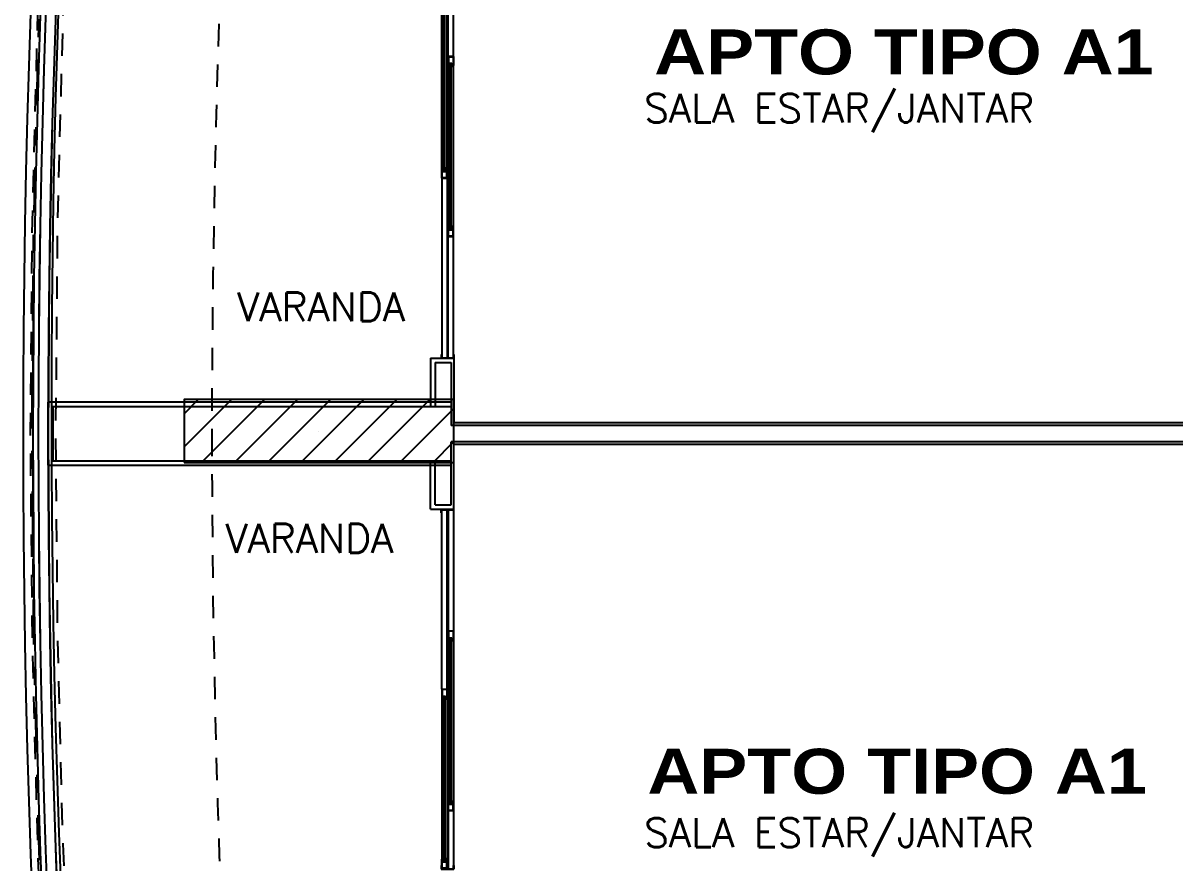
# Model space of a CAD drawing. Header units: millimetres. Extents: x 188.6 to 263.2, y 40.1 to 120.1.
# Drawn here: x 205.91 to 212.32, y 68.89 to 73.56 of the extents above; entities that cross this region are included whole.
import ezdxf

# ---------------------------------------------------------------- set-up
doc = ezdxf.new("R2010")
doc.units = ezdxf.units.MM
for name, pattern in [('ACAD_ISO14W100', [24, 12, -3, 0, -3, 0, -3, 0, -3]), ('DASHDOT2', [0.5, 0.25, -0.125, 0, -0.125]), ('HIDDEN2', [0.1875, 0.125, -0.0625])]:
    doc.linetypes.add(name, pattern=pattern)
for name, color, linetype in [('ARQ', 8, 'Continuous'), ('ARQ-TXT', 8, 'Continuous'), ('ESTR-PILARES', 11, 'Continuous'), ('ESTR-VIGAS', 11, 'HIDDEN2'), ('ESTRUTURA', 7, 'Continuous'), ('INC-TEXTO', 7, 'Continuous'), ('SPDA-MALHA', 162, 'ACAD_ISO14W100')]:
    doc.layers.add(name, color=color, linetype=linetype)
doc.styles.add('60-75', font='romans.shx', dxfattribs={"height": 0.12})
doc.styles.add('MC-ROMANS', font='romans')

# ---------------------------------------------------------------- blocks, each defined once
blk = doc.blocks.new('XREF-TIPO$0$A$C491F7D64-flat-1')
for p, q in [((-0.057, 0.03), (-0.005, 0.03)), ((-0.057, 0.03), (-0.057, 0)), ((-0.055, 0.028), (-0.019, 0.028)), ((-0.055, 0.002), (-0.055, 0.028)), ((-0.055, 0.002), (-0.007, 0.002)), ((-0.019, 0.028), (-0.019, 0.008)), ((-0.007, 0.008), (-0.019, 0.008)), ((-0.017, 0.03), (-0.017, 0.02)), ((-0.005, 0.02), (-0.017, 0.02)), ((-0.017, 0.02), (-0.017, 0.01)), ((-0.005, 0.01), (-0.017, 0.01)), ((-0.005, 0.0195), (-0.0165, 0.0195)), ((0, 0.0185), (-0.0165, 0.0185)), ((0, 0.0115), (-0.0165, 0.0115)), ((-0.005, 0.0105), (-0.0165, 0.0105)), ((-0.015, 0.028), (-0.015, 0.022)), ((-0.015, 0.028), (-0.007, 0.028)), ((-0.007, 0.022), (-0.015, 0.022)), ((-0.007, 0.028), (-0.007, 0.022)), ((-0.007, 0.008), (-0.007, 0.002)), ((-0.005, 0.03), (-0.005, 0.02)), ((-0.005, 0.01), (-0.005, 0)), ((-0.0045, 0.02), (-0.0045, 0.025)), ((-0.0045, 0.01), (-0.0045, 0.005)), ((0, 0.02), (0, 0.0185)), ((0, 0.01), (0, 0.0115)), ((-0.057, 0), (-0.005, 0)), ((-0.055, 0), (-0.055, 0))]:
    blk.add_line(p, q)
for centre, radius, start, end in [((-0.0165, 0.019), 0.0005, 90, 270), ((-0.0165, 0.011), 0.0005, 90, 270), ((-0.005, 0.02), 0.0005, 270, 0), ((-0.005, 0.01), 0.0005, 0, 90), ((-0.005, 0.02), 0.005, 0, 84.26083), ((-0.005, 0.01), 0.005, 275.73917, 0)]:
    blk.add_arc(centre, radius, start, end)
blk = doc.blocks.new('XREF-TIPO$0$A$C70231090-flat-1')
for p, q in [((-0.055, 0.02), (-0.055, 0.0185)), ((-0.055, 0.0185), (-0.0385, 0.0185)), ((-0.055, 0.0115), (-0.0385, 0.0115)), ((-0.055, 0.01), (-0.055, 0.0115)), ((-0.0505, 0.02), (-0.0505, 0.025)), ((-0.0505, 0.01), (-0.0505, 0.005)), ((0, 0.03), (-0.05, 0.03)), ((-0.05, 0.03), (-0.05, 0.02)), ((-0.05, 0.02), (-0.038, 0.02)), ((-0.05, 0.0195), (-0.0385, 0.0195)), ((-0.05, 0.0105), (-0.0385, 0.0105)), ((-0.05, 0.01), (-0.05, 0)), ((-0.05, 0.01), (-0.038, 0.01)), ((-0.04, 0.028), (-0.048, 0.028)), ((-0.048, 0.028), (-0.048, 0.022)), ((-0.048, 0.022), (-0.04, 0.022)), ((-0.048, 0.008), (-0.036, 0.008)), ((-0.048, 0.008), (-0.048, 0.002)), ((-0.002, 0.002), (-0.048, 0.002)), ((-0.04, 0.028), (-0.04, 0.022)), ((-0.038, 0.03), (-0.038, 0.02)), ((-0.038, 0.02), (-0.038, 0.01)), ((-0.002, 0.028), (-0.036, 0.028)), ((-0.036, 0.028), (-0.036, 0.008)), ((-0.002, 0.019), (-0.002, 0.028)), ((-0.002, 0.002), (-0.002, 0.019)), ((-0.002, 0.019), (-0.002, 0.019)), ((0, 0.017), (0, 0.03)), ((0, 0.002), (0, 0.017)), ((0, 0.017), (0, 0.017)), ((0, 0), (0, 0.002)), ((0, 0.002), (0, 0.002)), ((0, 0), (-0.05, 0))]:
    blk.add_line(p, q)
for centre, radius, start, end in [((-0.05, 0.02), 0.005, 95.73917, 180), ((-0.05, 0.01), 0.005, 180, 264.26083), ((-0.05, 0.02), 0.0005, 180, 270), ((-0.05, 0.01), 0.0005, 90, 180), ((-0.0385, 0.019), 0.0005, 270, 90), ((-0.0385, 0.011), 0.0005, 270, 90)]:
    blk.add_arc(centre, radius, start, end)
blk = doc.blocks.new('XREF-TIPO$0$A$C491F7D64-flat-2')
for p, q in [((-0.057, 0.03), (-0.005, 0.03)), ((-0.057, 0.03), (-0.057, 0)), ((-0.055, 0.028), (-0.019, 0.028)), ((-0.055, 0.002), (-0.055, 0.028)), ((-0.055, 0.002), (-0.007, 0.002)), ((-0.019, 0.028), (-0.019, 0.008)), ((-0.007, 0.008), (-0.019, 0.008)), ((-0.017, 0.03), (-0.017, 0.02)), ((-0.005, 0.02), (-0.017, 0.02)), ((-0.017, 0.02), (-0.017, 0.01)), ((-0.005, 0.01), (-0.017, 0.01)), ((-0.005, 0.0195), (-0.0165, 0.0195)), ((0, 0.0185), (-0.0165, 0.0185)), ((0, 0.0115), (-0.0165, 0.0115)), ((-0.005, 0.0105), (-0.0165, 0.0105)), ((-0.015, 0.028), (-0.015, 0.022)), ((-0.015, 0.028), (-0.007, 0.028)), ((-0.007, 0.022), (-0.015, 0.022)), ((-0.007, 0.028), (-0.007, 0.022)), ((-0.007, 0.008), (-0.007, 0.002)), ((-0.005, 0.03), (-0.005, 0.02)), ((-0.005, 0.01), (-0.005, 0)), ((-0.0045, 0.02), (-0.0045, 0.025)), ((-0.0045, 0.01), (-0.0045, 0.005)), ((0, 0.02), (0, 0.0185)), ((0, 0.01), (0, 0.0115)), ((-0.057, 0), (-0.005, 0)), ((-0.055, 0), (-0.055, 0))]:
    blk.add_line(p, q)
for centre, radius, start, end in [((-0.0165, 0.019), 0.0005, 90, 270), ((-0.0165, 0.011), 0.0005, 90, 270), ((-0.005, 0.02), 0.0005, 270, 0), ((-0.005, 0.01), 0.0005, 0, 90), ((-0.005, 0.02), 0.005, 0, 84.26083), ((-0.005, 0.01), 0.005, 275.73917, 0)]:
    blk.add_arc(centre, radius, start, end)
blk = doc.blocks.new('XREF-TIPO$0$A$C491F7D64-flat-3')
for p, q in [((0, 0.02), (0, 0.0185)), ((0, 0.0185), (0.0165, 0.0185)), ((0, 0.01), (0, 0.0115)), ((0, 0.0115), (0.0165, 0.0115)), ((0.0045, 0.02), (0.0045, 0.025)), ((0.0045, 0.01), (0.0045, 0.005)), ((0.057, 0.03), (0.005, 0.03)), ((0.005, 0.03), (0.005, 0.02)), ((0.005, 0.02), (0.017, 0.02)), ((0.005, 0.0195), (0.0165, 0.0195)), ((0.005, 0.0105), (0.0165, 0.0105)), ((0.005, 0.01), (0.017, 0.01)), ((0.005, 0.01), (0.005, 0)), ((0.007, 0.028), (0.007, 0.022)), ((0.015, 0.028), (0.007, 0.028)), ((0.007, 0.022), (0.015, 0.022)), ((0.007, 0.008), (0.007, 0.002)), ((0.007, 0.008), (0.019, 0.008)), ((0.055, 0.002), (0.007, 0.002)), ((0.015, 0.028), (0.015, 0.022)), ((0.017, 0.03), (0.017, 0.02)), ((0.017, 0.02), (0.017, 0.01)), ((0.019, 0.028), (0.019, 0.008)), ((0.055, 0.028), (0.019, 0.028)), ((0.055, 0.002), (0.055, 0.028)), ((0.057, 0.03), (0.057, 0)), ((0.057, 0), (0.005, 0)), ((0.055, 0), (0.055, 0))]:
    blk.add_line(p, q)
for centre, radius, start, end in [((0.005, 0.02), 0.005, 95.73917, 180), ((0.005, 0.01), 0.005, 180, 264.26083), ((0.005, 0.02), 0.0005, 180, 270), ((0.005, 0.01), 0.0005, 90, 180), ((0.0165, 0.019), 0.0005, 270, 90), ((0.0165, 0.011), 0.0005, 270, 90)]:
    blk.add_arc(centre, radius, start, end)
blk = doc.blocks.new('XREF-TIPO$0$A$C752324B1')
at = {"color": 0}
for p, q in [((0.02, 0.071), (0, 0.071)), ((0, 0.071), (0, 0)), ((0.002, 0.069), (0.002, 0.002)), ((0.002, 0.069), (0.02, 0.069)), ((1, 0.068), (0.002, 0.068)), ((0.02, 0.071), (0.02, 0.069)), ((1.002, 0.068), (1.9498, 0.068)), ((1.98, 0.071), (1.98, 0.069)), ((1.98, 0.071), (2, 0.071)), ((1.998, 0.069), (1.98, 0.069)), ((1.998, 0.069), (1.998, 0.002)), ((2, 0.071), (2, 0)), ((1, 0.038), (0.002, 0.038)), ((0.002, 0.033), (1.998, 0.033)), ((0.002, 0.003), (1.998, 0.003)), ((0.002, 0.002), (0.02, 0.002)), ((0.02, 0), (0.02, 0.002)), ((0.7152, 0.021), (1.6372, 0.021)), ((0.7152, 0.015), (1.6372, 0.015)), ((0.7272, 0.033), (1.6252, 0.033)), ((0.7272, 0.003), (1.6252, 0.003)), ((1, 0.038), (1.9498, 0.038)), ((1.04, 0.056), (1.9568, 0.056)), ((1.04, 0.05), (1.9568, 0.05)), ((1.98, 0), (1.98, 0.002)), ((1.9978, 0.002), (1.98, 0.002)), ((0.02, 0), (0, 0)), ((1.98, 0), (1.9998, 0))]:
    blk.add_line(p, q, dxfattribs=at)
for name, p in [('XREF-TIPO$0$A$C491F7D64-flat-1', (1.057, 0.038)), ('XREF-TIPO$0$A$C491F7D64-flat-3', (1.9398, 0.038)), ('XREF-TIPO$0$A$C491F7D64-flat-2', (0.7322, 0.003)), ('XREF-TIPO$0$A$C70231090-flat-1', (1.6752, 0.003))]:
    blk.add_blockref(name, p, dxfattribs=at)
blk = doc.blocks.new('ESTR-TP-29.09.2016')
at = {"layer": 'ESTR-PILARES'}
for p, q in [((0.855, 11.6871), (1.1181, 11.9502)), ((0.855, 11.871), (0.9343, 11.9502)), ((0.952, 11.6002), (1.302, 11.9502)), ((1.1358, 11.6002), (1.4858, 11.9502)), ((1.3197, 11.6002), (1.6697, 11.9502)), ((1.5035, 11.6002), (1.8535, 11.9502)), ((1.6873, 11.6002), (2.0373, 11.9502)), ((1.8712, 11.6002), (2.2212, 11.9502)), ((2.055, 11.6002), (2.355, 11.9002)), ((1.605, 11.7752), (1.605, 11.7752)), ((2.2389, 11.6002), (2.355, 11.7163))]:
    blk.add_line(p, q, dxfattribs=at)
blk.add_lwpolyline([(0.855, 11.6002), (2.355, 11.6002), (2.355, 11.9502), (0.855, 11.9502), (0.855, 11.6002)], dxfattribs=at)
at = {"layer": 'ESTR-VIGAS'}
for radius, start, end in [(66.1163, 171.918122, 188.081579), (65.9756, 172.023558, 187.976143)]:
    blk.add_arc((66.1165, 11.775), radius, start, end, dxfattribs=at)

msp = doc.modelspace()

# ---------------------------------------------------------------- linework, layer by layer
at = {"layer": 'ARQ'}
for p, q in [((208.1782, 71.6947), (208.1782, 71.4244)), ((208.1782, 71.6947), (208.3082, 71.6947)), ((208.1782, 71.6947), (208.1782, 71.4244)), ((208.1782, 71.6947), (208.3082, 71.6947)), ((208.2032, 71.6697), (208.2032, 71.4244)), ((208.2032, 71.6697), (208.2932, 71.6697)), ((208.2032, 71.6697), (208.2032, 71.4244)), ((208.2032, 71.6697), (208.2932, 71.6697)), ((208.2932, 71.6697), (208.2932, 71.3197)), ((208.2932, 71.6697), (208.2932, 71.3197)), ((208.3082, 71.6947), (208.3082, 71.3347)), ((208.3082, 71.6947), (208.3082, 71.3347)), ((206.0531, 71.0994), (206.0529, 71.4494)), ((206.0535, 71.0996), (206.0532, 71.4496)), ((206.0535, 71.0996), (206.0532, 71.4496)), ((206.0779, 71.1244), (206.0779, 71.4244)), ((206.0782, 71.1246), (206.0782, 71.4246)), ((206.0782, 71.1246), (206.0782, 71.4246)), ((214.2632, 71.3346), (208.3082, 71.3346)), ((214.2632, 71.3346), (208.3082, 71.3346)), ((214.2782, 71.3196), (208.2932, 71.3196)), ((214.2782, 71.3196), (208.2932, 71.3196)), ((208.2932, 70.8797), (208.2932, 71.2297)), ((208.2932, 70.8797), (208.2932, 71.2297)), ((214.2782, 71.2296), (208.2932, 71.2296)), ((214.2782, 71.2296), (208.2932, 71.2296)), ((208.3082, 70.8547), (208.3082, 71.2147)), ((208.3082, 70.8547), (208.3082, 71.2147)), ((214.2632, 71.2146), (208.3082, 71.2146)), ((214.2632, 71.2146), (208.3082, 71.2146)), ((208.1782, 70.8547), (208.1782, 71.1244)), ((208.1782, 70.8547), (208.1782, 71.1244)), ((208.2032, 70.8797), (208.2032, 71.1244)), ((208.2032, 70.8797), (208.2032, 71.1244)), ((208.2032, 70.8797), (208.2932, 70.8797)), ((208.2032, 70.8797), (208.2932, 70.8797)), ((208.1782, 70.8547), (208.3082, 70.8547)), ((208.1782, 70.8547), (208.3082, 70.8547))]:
    msp.add_line(p, q, dxfattribs=at)
for points in [[(208.2932, 71.4496), (206.0533, 71.4496), (206.0529, 71.0994), (208.2931, 71.0994)], [(208.2935, 71.4498), (206.0536, 71.4498), (206.0532, 71.0996), (208.2934, 71.0996)], [(208.2935, 71.4498), (206.0536, 71.4498), (206.0532, 71.0996), (208.2934, 71.0996)], [(208.2932, 71.4246), (206.0782, 71.4246), (206.0779, 71.1244), (208.2931, 71.1244)], [(208.2935, 71.4248), (206.0786, 71.4248), (206.0782, 71.1246), (208.2934, 71.1246)], [(208.2935, 71.4248), (206.0786, 71.4248), (206.0782, 71.1246), (208.2934, 71.1246)]]:
    msp.add_lwpolyline(points, dxfattribs=at)
for centre, radius, start, end in [((272.2123, 71.3922), 66.1415, 171.899467, 188.100485), ((272.0547, 71.2746), 66.1415, 171.899467, 188.100485), ((272.0547, 71.2746), 66.1415, 171.899467, 188.100485), ((272.0544, 71.2744), 66.0865, 171.940842, 188.059109), ((272.0547, 71.2746), 66.0865, 171.940842, 188.059109), ((272.0547, 71.2746), 66.0865, 171.940842, 188.059109), ((272.0544, 71.2744), 66.0565, 171.963438, 188.036513), ((272.0547, 71.2746), 66.0565, 171.963438, 188.036513), ((272.0547, 71.2746), 66.0565, 171.963438, 188.036513), ((272.0544, 71.2744), 66.0015, 172.004914, 187.995038), ((272.0547, 71.2746), 66.0015, 172.004914, 187.995038), ((272.0547, 71.2746), 66.0015, 172.004914, 187.995038)]:
    msp.add_arc(centre, radius, start, end, dxfattribs=at)
at = {"layer": 'ARQ', "linetype": 'HIDDEN2'}
for start, end in [(175.900109, 179.995949), (179.995949, 184.040816)]:
    msp.add_arc((273.4521, 71.2697), 66.4892, start, end, dxfattribs=at)
at = {"layer": 'SPDA-MALHA', "linetype": 'DASHDOT2'}
msp.add_arc((273.5216, 71.2752), 67.5607, 172.130688, 187.869312, dxfattribs=at)

# ---------------------------------------------------------------- block references
at = {"layer": 'ARQ', "rotation": 90}
msp.add_blockref('XREF-TIPO$0$A$C752324B1', (208.3082, 71.6947), dxfattribs=at)
msp.add_blockref('XREF-TIPO$0$A$C752324B1', (208.3082, 71.6947), dxfattribs=at)
at = {"layer": 'ARQ', "xscale": -1, "rotation": 90}
msp.add_blockref('XREF-TIPO$0$A$C752324B1', (208.3082, 70.8547), dxfattribs=at)
msp.add_blockref('XREF-TIPO$0$A$C752324B1', (208.3082, 70.8547), dxfattribs=at)
at = {"layer": 'ESTRUTURA'}
msp.add_blockref('ESTR-TP-29.09.2016', (205.9531, 59.5144), dxfattribs=at)

# ---------------------------------------------------------------- texts
at = {"layer": 'ARQ-TXT', "style": '60-75'}
for s, p in [('SALA ESTAR/JANTAR', (209.3659, 73.0033)), ('VARANDA', (207.1036, 71.9)), ('VARANDA', (207.0385, 70.6137)), ('SALA ESTAR/JANTAR', (209.3657, 68.9781))]:
    msp.add_text(s, height=0.16, dxfattribs=at).set_placement(p)
at = {"layer": 'INC-TEXTO', "char_height": 0.25, "attachment_point": 7, "style": 'MC-ROMANS'}
for insert in [(209.4211, 73.2676), (209.3834, 69.2706)]:
    msp.add_mtext('\\A1;{\\fArial Black|b0|i0|c0|p34;APTO TIPO A1}', dxfattribs=dict(at, insert=insert))

doc.saveas('drawing.dxf')
